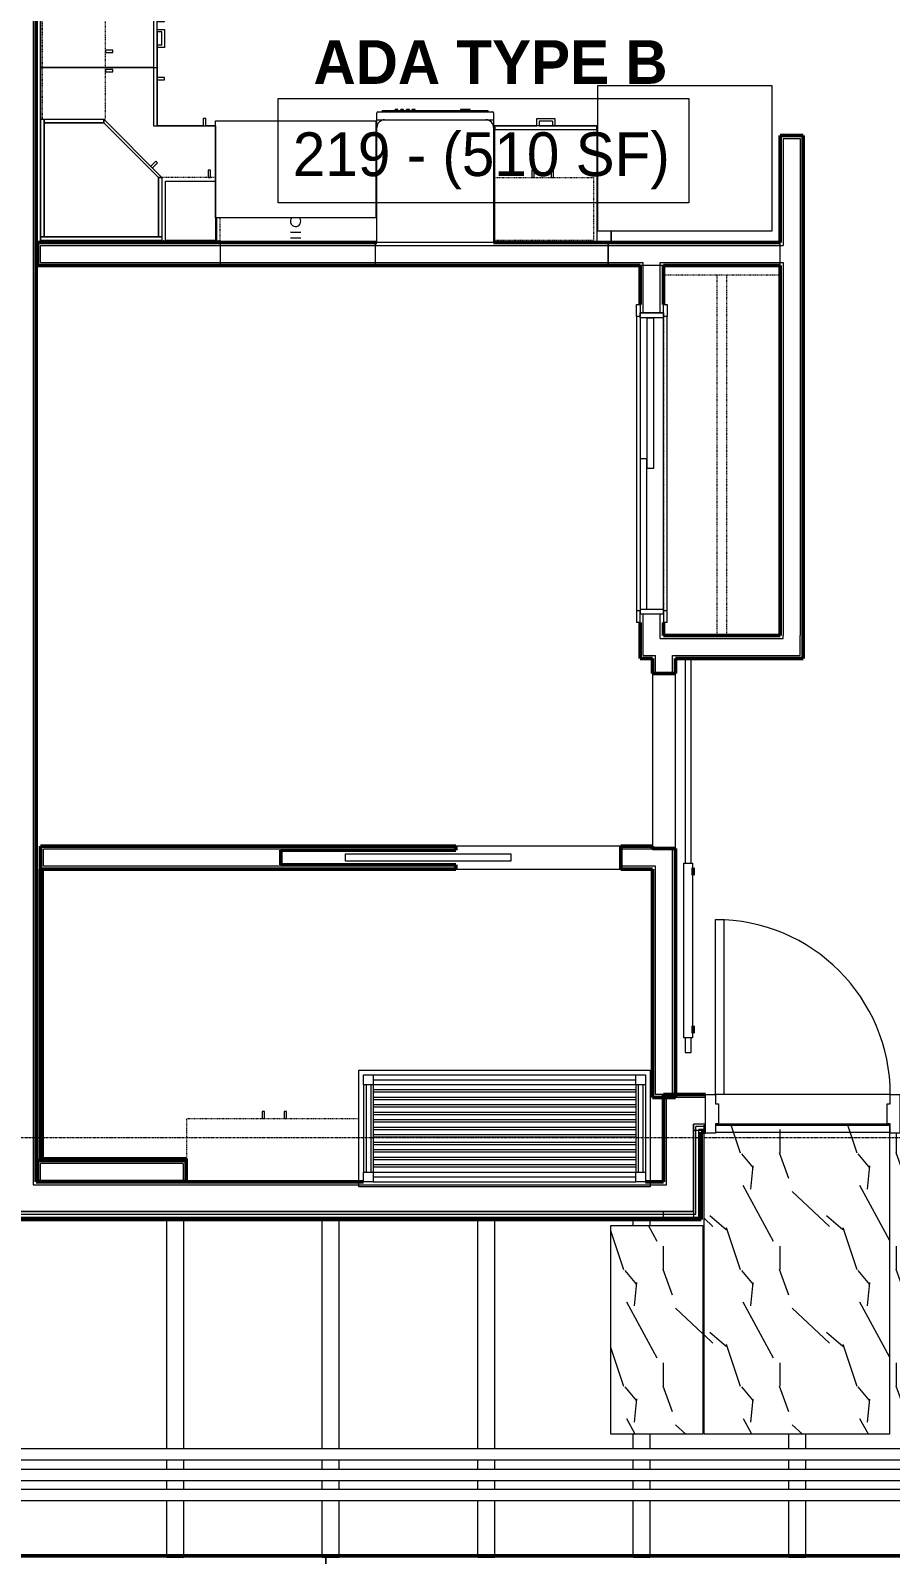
# Model space of a CAD drawing. Header units: inches. Extents: x -4235 to -464, y 9767 to 12359.
# Drawn here: x -3403.7 to -3226.7, y 10380.8 to 10695.2 of the extents above; entities that cross this region are included whole.
import ezdxf

# ---------------------------------------------------------------- set-up
doc = ezdxf.new("R2010")
doc.units = ezdxf.units.IN
doc.header["$MEASUREMENT"] = 0
doc.linetypes.add('Dash', pattern=[0.25, 0.125, -0.125])
doc.linetypes.add('Grid Line 1_2_', pattern=[0.875, 0.5, -0.125, 0.125, -0.125])
for name, color, linetype, lineweight in [('0-1', 7, 'Continuous', 5), ('0-2', 10, 'Continuous', 9), ('A-AREA-IDEN', 2, 'Continuous', 9), ('A-CLNG-1', 254, 'Continuous', 9), ('A-CLNG-2', 10, 'Continuous', 9), ('A-CLNG-PATT-1', 253, 'Continuous', 13), ('A-DOOR-1', 10, 'Continuous', 9), ('A-DOOR-2', 50, 'Continuous', 20), ('A-DOOR-4', 7, 'Continuous', 50), ('A-DOOR-FRAM-1', 10, 'Continuous', 9), ('A-DOOR-FRAM-3', 50, 'Continuous', 20), ('A-FLOR-3', 192, 'Continuous', 9), ('A-WALL-1', 7, 'Continuous', 50), ('A-WALL-2', 250, 'Continuous', 13), ('A-WALL-3', 10, 'Continuous', 9), ('A-WALL-4', 254, 'Continuous', 9), ('A-WALL-5', 113, 'Continuous', 9), ('I-WALL-1', 7, 'Continuous', 50), ('I-WALL-2', 10, 'Continuous', 9), ('I-WALL-3', 254, 'Continuous', 9), ('P-PIPE-1', 10, 'Continuous', 9), ('P-SANR-FIXT-1', 10, 'Continuous', 9), ('P-SANR-FIXT-2', 254, 'Continuous', 9), ('Q-CASE', 31, 'Continuous', 9), ('Q-CASE-1', 254, 'Continuous', 9), ('Q-CASE-2', 10, 'Continuous', 9), ('Q-CASE-3', 254, 'Dash', 9), ('Q-CASE-4', 10, 'Dash', 9), ('Q-CASE-HDLN-1', 10, 'Dash', 9), ('Q-CASE-HDLN-2', 254, 'Dash', 9), ('Q-SPCQ-1', 10, 'Continuous', 9), ('S-BEAM', 12, 'Continuous', 9), ('S-GRID-1', 1, 'Grid Line 1_2_', 9)]:
    doc.layers.add(name, color=color, linetype=linetype, lineweight=lineweight)
doc.styles.add('Century Gothic', font='ufonts.com_century-gothic.ttf', dxfattribs={"height": 9})
doc.styles.add('Century Gothic_B', font='GOTHICB.TTF', dxfattribs={"height": 9})

# ---------------------------------------------------------------- blocks, each defined once
blk = doc.blocks.new('POCKET - FLUSH - 2-10 x 6-8-2882530-BACKGROUND - RCP - 2ND FLOOR')
at = {"layer": 'A-DOOR-2'}
for p, q in [((-39.67, -0.75), (-39.67, 0.75)), ((-39.67, 0.75), (-5.67, 0.75)), ((-5.67, 0.75), (-5.67, -0.75)), ((-5.67, -0.75), (-39.67, -0.75))]:
    blk.add_line(p, q, dxfattribs=at)
blk = doc.blocks.new('SLIDING - FLUSH - 5-0 x 6-8-3203585-BACKGROUND - RCP - 2ND FLOOR')
at = {"layer": 'A-DOOR-1'}
for p, q in [((-32.75, 2.25), (-32.75, 3)), ((-30.25, 3), (-32.75, 3)), ((-32.75, 2.25), (-30.25, 2.25)), ((30.25, 3), (-30.25, 3)), ((-30.25, 3), (-30.25, 2.25)), ((1, 2.25), (-30, 2.25)), ((-30, 2.25), (-30, 0.88)), ((-30, 0.88), (1, 0.88)), ((30, 0.88), (-1, 0.88)), ((-1, 0.88), (-1, -0.5)), ((1, 2.25), (1, 0.88)), ((30, 0.88), (30, -0.5)), ((30.25, 2.25), (30.25, 3)), ((30.25, 3), (32.75, 3)), ((32.75, 2.25), (30.25, 2.25)), ((32.75, 3), (32.75, 2.25)), ((-32.75, -3.25), (-32.75, -2.5)), ((-30.25, -2.5), (-32.75, -2.5)), ((-30.25, -2.5), (-30.25, -3.25)), ((-1, -0.5), (30, -0.5)), ((30.25, -2.5), (32.75, -2.5)), ((30.25, -3.25), (30.25, -2.5)), ((32.75, -2.5), (32.75, -3.25)), ((-32.75, -3.25), (-30.25, -3.25)), ((-30.25, -3.25), (30.25, -3.25)), ((32.75, -3.25), (30.25, -3.25))]:
    blk.add_line(p, q, dxfattribs=at)
at = {"layer": 'A-DOOR-FRAM-1'}
for p, q in [((-30, 2.25), (-31, 2.25)), ((-31, -2.5), (-31, 2.25)), ((-30, 2.25), (-30, -2.5)), ((30, 2.25), (1, 2.25)), ((30, -2.5), (30, 2.25)), ((30, 2.25), (31, 2.25)), ((31, 2.25), (31, -2.5)), ((-31, -2.5), (-30, -2.5)), ((-30, -2.5), (30, -2.5)), ((31, -2.5), (30, -2.5))]:
    blk.add_line(p, q, dxfattribs=at)
blk = doc.blocks.new('Refrigerator_-_Side-by-Side_6047 - 36_ X 30_-1372843-BACKGROUND - RCP - 2ND FLOOR')
at = {"layer": 'Q-SPCQ-1'}
for p, q in [((-17.88, 15.58), (17.87, 15.58)), ((-17.88, -14.42), (-17.88, 15.58)), ((17.87, 15.58), (17.87, -14.42)), ((17.87, -14.42), (-17.88, -14.42))]:
    blk.add_line(p, q, dxfattribs=at)
blk = doc.blocks.new('Dishwasher_15404 - 34_ counter-547918-BACKGROUND - RCP - 2ND FLOOR')
at = {"layer": 'Q-SPCQ-1'}
for p, q in [((0, 24), (23.68, 24)), ((0, 0), (0, 24)), ((23.68, 24), (25.25, 24)), ((25.25, 24), (26.68, 24)), ((25.25, 24), (25.25, 22.43)), ((25.25, 22.43), (25.25, 1.57)), ((26.87, 23.8), (26.87, 0.2)), ((26.87, 22.91), (27.12, 22.91)), ((27.12, 21.39), (27.12, 22.91)), ((27.12, 20.19), (27.12, 21.39)), ((27.12, 20.28), (27.37, 20.28)), ((27.12, 3.81), (27.12, 20.19)), ((27.12, 19.69), (27.37, 19.69)), ((27.12, 19.1), (27.37, 19.1)), ((27.37, 19.69), (27.37, 20.28)), ((27.37, 18.51), (27.37, 19.1)), ((27.12, 18.51), (27.37, 18.51)), ((27.12, 17.92), (27.37, 17.92)), ((27.12, 17.33), (27.37, 17.33)), ((27.12, 16.74), (27.37, 16.74)), ((27.12, 16.15), (27.37, 16.15)), ((27.37, 17.33), (27.37, 17.92)), ((27.37, 16.15), (27.37, 16.74)), ((27.37, 6.79), (27.12, 6.79)), ((27.37, 5.81), (27.37, 6.79)), ((27.12, 4.82), (27.37, 4.82)), ((27.12, 2.61), (27.12, 3.81)), ((27.37, 4.82), (27.37, 5.81)), ((23.68, 0), (0, 0)), ((25.25, 1.57), (25.25, 0)), ((26.87, 1.09), (27.12, 1.09)), ((27.12, 1.09), (27.12, 2.61)), ((25.25, 0), (23.68, 0)), ((26.68, 0), (25.25, 0))]:
    blk.add_line(p, q, dxfattribs=at)
for centre, radius, start, end in [((23.68, 22.43), 1.57, 360, 90), ((23.68, 22.43), 1.57, 32.077, 42.3359), ((23.68, 22.43), 1.57, 17.8182, 27.5266), ((23.68, 22.43), 1.57, 360, 13.6425), ((26.68, 23.8), 0.197, 360, 90), ((23.68, 1.57), 1.57, 270, 360), ((23.68, 1.57), 1.57, 317.6641, 327.923), ((23.68, 1.57), 1.57, 332.4734, 342.1818), ((23.68, 1.57), 1.57, 346.3575, 360), ((26.68, 0.2), 0.197, 270, 360), ((26.68, 0.2), 0.197, 270, 345)]:
    blk.add_arc(centre, radius, start, end, dxfattribs=at)
blk = doc.blocks.new('BARN - FLUSH - 3-0 x 7-0 BARN DOOR-2961666-BACKGROUND - RCP - 2ND FLOOR')
at = {"layer": 'A-DOOR-1'}
for p, q in [((-57, -4.32), (-60, -4.32)), ((-60, -4.32), (-60, -4.95)), ((-60, -4.95), (-60, -5.57)), ((-60, -5.57), (-57, -5.57)), ((-57, -5.82), (-57, -4.07)), ((-57, -4.07), (-21, -4.07)), ((-21, -5.82), (-57, -5.82)), ((-21, -4.07), (-21, -5.82)), ((21, -4.32), (-21, -4.32)), ((-21, -5.57), (21, -5.57)), ((21, -4.95), (21, -4.32)), ((21, -5.57), (21, -4.95))]:
    blk.add_line(p, q, dxfattribs=at)
at = {"layer": 'A-DOOR-4'}
for p, q in [((-56, -6), (-56, -5.82)), ((-54.5, -6), (-56, -6)), ((-54.5, -5.82), (-54.5, -6)), ((-23.5, -6), (-23.5, -5.82)), ((-22, -6), (-23.5, -6)), ((-22, -5.82), (-22, -6))]:
    blk.add_line(p, q, dxfattribs=at)
blk = doc.blocks.new('OD_CW_Closet - OD_CW_Closet-2508933-BACKGROUND - RCP - 2ND FLOOR')
at = {"layer": 'Q-CASE-HDLN-1'}
for p, q in [((0.74, 24), (0.74, 0)), ((0.74, 13), (74.9, 13)), ((0.74, 11), (74.9, 11)), ((0.74, 0), (6.74, 0)), ((9.24, 0), (69.74, 0)), ((72.24, 0), (74.9, 0))]:
    blk.add_line(p, q, dxfattribs=at)
at = {"layer": 'Q-CASE-HDLN-2'}
for p, q in [((74.9, 24), (0.74, 24)), ((74.9, 0), (74.9, 24))]:
    blk.add_line(p, q, dxfattribs=at)
blk = doc.blocks.new('Single Door 1 Drawer 211 - 211 Base Cabinet Single Door1 Drawer 12_-2706434-BACKGROUND - RCP - 2ND FLOOR')
at = {"layer": 'Q-CASE-2'}
for p, q in [((-11.26, -23.25), (-11.26, 0)), ((-11.26, 0), (0.74, 0)), ((0.74, 0), (0.74, -23.25)), ((-11.26, -23.25), (-11.26, -24)), ((0.74, -23.25), (-11.26, -23.25)), ((-11.26, -24), (0.74, -24)), ((-6.64, -24), (-7.14, -24)), ((-7.14, -25.5), (-7.14, -24)), ((-6.64, -25), (-6.64, -24)), ((-6.64, -25), (-3.89, -25)), ((-3.89, -25), (-3.89, -24)), ((-3.89, -24), (-3.39, -24)), ((-3.39, -24), (-3.39, -25.5)), ((-1.27, -24), (-1.76, -24)), ((-1.76, -24), (-1.76, -25.5)), ((-1.27, -25.5), (-1.27, -24)), ((0.74, -24), (0.74, -23.25)), ((-3.39, -25.5), (-7.14, -25.5)), ((-1.76, -25.5), (-1.27, -25.5))]:
    blk.add_line(p, q, dxfattribs=at)
blk = doc.blocks.new('Base Cabinet Corner 197 - Base Cabinet Corner 197-2565125-BACKGROUND - RCP - 2ND FLOOR')
at = {"layer": 'Q-CASE-2'}
for p, q in [((-23.26, 0), (12.74, 0)), ((-23.26, -36), (-23.26, 0)), ((12.74, 0), (12.74, -24)), ((0.74, -23.25), (0.74, -36)), ((12.74, -23.25), (0.74, -23.25)), ((0.74, -23.25), (0.74, -24)), ((0.74, -24), (0.74, -36)), ((12.74, -24), (0.74, -24)), ((10.73, -24), (10.24, -24)), ((10.24, -24), (10.24, -25.5)), ((10.73, -25.5), (10.73, -24)), ((10.24, -25.5), (10.73, -25.5)), ((2.23, -33.51), (0.73, -33.51)), ((0.73, -33.51), (0.73, -34)), ((0.73, -34), (2.23, -34)), ((2.23, -34), (2.23, -33.51)), ((0.74, -36), (-23.26, -36))]:
    blk.add_line(p, q, dxfattribs=at)
blk = doc.blocks.new('Base Cabinet 3 Drawer 230 - Base Cabinet 3 Drawer 230 21_-2554957-BACKGROUND - RCP - 2ND FLOOR')
at = {"layer": 'Q-CASE-2'}
for p, q in [((-9.76, -23.25), (-9.76, 0)), ((-9.76, 0), (11.24, 0)), ((11.24, 0), (11.24, -23.25)), ((-9.76, -23.25), (-9.76, -24)), ((11.24, -23.25), (-9.76, -23.25)), ((-9.76, -24), (11.24, -24)), ((-0.64, -24), (-1.14, -24)), ((-1.14, -25.5), (-1.14, -24)), ((-0.64, -25), (-0.64, -24)), ((-0.64, -25), (2.11, -25)), ((2.11, -25), (2.11, -24)), ((2.11, -24), (2.61, -24)), ((2.61, -24), (2.61, -25.5)), ((11.24, -24), (11.24, -23.25)), ((2.61, -25.5), (-1.14, -25.5))]:
    blk.add_line(p, q, dxfattribs=at)
blk = doc.blocks.new('308 - 308 x 24_-V99-BACKGROUND - RCP - 2ND FLOOR')
at = {"layer": 'Q-CASE'}
for p, q in [((0, -25.19), (-12, -13.19)), ((-12, -13.19), (-11.25, -13.19)), ((-11.25, -13.19), (0, -24.44)), ((0, -24.44), (0, -25.19))]:
    blk.add_line(p, q, dxfattribs=at)
at = {"layer": 'Q-CASE-1'}
for p, q in [((-12, -0.94), (-12, -0.19)), ((-12, -3.31), (-12, -0.94)), ((-12, -0.94), (-11.25, -0.94)), ((12.62, -0.94), (-12, -0.94)), ((-11.25, -3.2), (-11.25, -0.94)), ((-11.25, -0.94), (12.25, -0.94)), ((-11.25, -0.94), (-11.25, -3.2)), ((12.25, -0.94), (12.25, -24.44)), ((12.25, -25.19), (12.25, -0.94)), ((12.25, -0.94), (12.62, -0.94)), ((-12, -13.19), (-12, -3.33)), ((-11.25, -13.19), (-11.25, -3.27)), ((-11.25, -3.27), (-11.25, -13.19)), ((-11.25, -13.19), (-12, -13.19)), ((0, -24.44), (-11.25, -13.19)), ((-10.05, -15.14), (-11.11, -16.2)), ((-10.76, -16.55), (-9.7, -15.49)), ((-11.11, -16.2), (-10.76, -16.55)), ((12.25, -24.44), (0, -24.44)), ((0, -25.19), (0, -24.44)), ((0, -24.44), (12.25, -24.44)), ((12.25, -24.44), (12.25, -25.19)), ((12.25, -25.19), (0, -25.19)), ((12.62, -25.19), (12.25, -25.19))]:
    blk.add_line(p, q, dxfattribs=at)
at = {"layer": 'Q-CASE-2'}
for p, q in [((-12, -0.19), (10.32, -0.19)), ((10.37, -0.19), (12.62, -0.19)), ((12.62, -0.94), (13, -0.94)), ((13, -0.94), (12.62, -0.94)), ((12.62, -0.19), (13, -0.19)), ((13, -0.19), (13, -0.94)), ((13, -0.94), (13, -25.19)), ((13, -25.19), (12.62, -25.19))]:
    blk.add_line(p, q, dxfattribs=at)
blk = doc.blocks.new('300 Series Wall Hung Cabinet_301 - 12_ x 24_-2732593-BACKGROUND - RCP - 2ND FLOOR')
at = {"layer": 'Q-CASE-1'}
for p, q in [((-5.25, -4.87), (-5.25, -0.19)), ((5.25, -0.19), (5.25, -3.41)), ((5.25, -3.44), (5.25, -12.44)), ((5.25, -12.44), (-5, -12.44)), ((-3.51, -13.19), (-4, -13.19)), ((-4, -13.19), (-4, -14.69)), ((-4, -14.69), (-3.51, -14.69)), ((-3.51, -14.69), (-3.51, -13.19))]:
    blk.add_line(p, q, dxfattribs=at)
at = {"layer": 'Q-CASE-2'}
blk.add_line((-5.25, -0.19), (5.25, -0.19), dxfattribs=at)
at = {"layer": 'Q-CASE-3'}
for p, q in [((-6, -0.19), (-6, -4.87)), ((6, -3.31), (6, -0.19)), ((6, -13.19), (6, -3.33)), ((-5, -13.19), (6, -13.19))]:
    blk.add_line(p, q, dxfattribs=at)
at = {"layer": 'Q-CASE-4'}
blk.add_line((6, -0.19), (-6, -0.19), dxfattribs=at)
blk = doc.blocks.new('kitchen_faucet_14143 - kitchen_faucet_14143-V100-BACKGROUND - RCP - 2ND FLOOR')
at = {"layer": 'P-SANR-FIXT-2'}
for p, q in [((2.26, -1.08), (2.26, 1.08)), ((2.34, 1.08), (2.34, -0.94)), ((3.44, 0.28), (3.44, 1.08)), ((3.44, -1.08), (3.44, 0.28)), ((2.34, -0.94), (2.34, -1.08))]:
    blk.add_line(p, q, dxfattribs=at)
for start, end in [(120, 130.3805), (0, 120), (285.1305, 360), (229.6195, 285)]:
    blk.add_arc((0, 0), 1.08, start, end, dxfattribs=at)
blk = doc.blocks.new('Stainless Steel Farmhous Kitchen Sink - Stainless Steel Farmhous Kitchen Sink-2443921-BACKGROUND - RCP - 2ND FLOOR')
at = {"layer": 'P-SANR-FIXT-1'}
for p, q in [((-33, -22.2), (-33, -2.25)), ((-33, -2.25), (0, -2.25)), ((0, -2.25), (0, -22.2)), ((0, -22.2), (-33, -22.2))]:
    blk.add_line(p, q, dxfattribs=at)
blk = doc.blocks.new('300 Series Wall Hung Cabinet_302 - 24_ X 24_-V57-BACKGROUND - RCP - 2ND FLOOR')
at = {"layer": 'Q-CASE-1'}
for p, q in [((-1.76, -13.19), (-2.25, -13.19)), ((-2.25, -13.19), (-2.25, -14.69)), ((-2.25, -14.69), (-1.76, -14.69)), ((-1.76, -14.69), (-1.76, -13.19)), ((2.24, -13.19), (1.75, -13.19)), ((1.75, -13.19), (1.75, -14.69)), ((1.75, -14.69), (2.24, -14.69)), ((2.24, -14.69), (2.24, -13.19))]:
    blk.add_line(p, q, dxfattribs=at)
at = {"layer": 'Q-CASE-3'}
for p, q in [((-12, -0.19), (-12, -13.19)), ((12, -13.19), (12, -0.19)), ((-12, -13.19), (12, -13.19))]:
    blk.add_line(p, q, dxfattribs=at)
at = {"layer": 'Q-CASE-4'}
blk.add_line((12, -0.19), (-12, -0.19), dxfattribs=at)
blk = doc.blocks.new('300 Series Wall Hung Cabinet_302 - 21_ X 24_-2838688-BACKGROUND - RCP - 2ND FLOOR')
at = {"layer": 'Q-CASE-1'}
for p, q in [((-1.76, 14.69), (-2.25, 14.69)), ((-2.25, 14.69), (-2.25, 13.19)), ((-2.25, 13.19), (-1.76, 13.19)), ((-1.76, 13.19), (-1.76, 14.69)), ((2.24, 14.69), (1.75, 14.69)), ((1.75, 14.69), (1.75, 13.19)), ((1.75, 13.19), (2.24, 13.19)), ((2.24, 13.19), (2.24, 14.69))]:
    blk.add_line(p, q, dxfattribs=at)
at = {"layer": 'Q-CASE-3'}
for p, q in [((-10.1, 13.19), (10.5, 13.19)), ((10.5, 13.19), (10.5, 0.23))]:
    blk.add_line(p, q, dxfattribs=at)
at = {"layer": 'Q-CASE-4'}
blk.add_line((10.5, 0.19), (-10.1, 0.19), dxfattribs=at)
blk = doc.blocks.new('Bath Vanity - Bath Vanity 60_-V78-BACKGROUND - RCP - 2ND FLOOR')
at = {"layer": 'Q-CASE-1'}
for p, q in [((-29.26, 0), (-29.26, 1)), ((30.74, 1), (30.74, 0)), ((30.74, 0), (-29.26, 0))]:
    blk.add_line(p, q, dxfattribs=at)
at = {"layer": 'Q-CASE-2'}
for p, q in [((-29.26, 1), (-29.26, 24)), ((-29.26, 24), (30.74, 24)), ((-28.26, 21), (-28.26, 23)), ((-28.26, 23), (-26.26, 23)), ((-26.26, 23), (27.74, 23)), ((-26.26, 23), (-26.26, 21)), ((27.74, 21), (27.74, 23)), ((27.74, 23), (29.74, 23)), ((29.74, 23), (29.74, 21)), ((30.74, 24), (30.74, 1)), ((-28.26, 21), (-28.26, 3)), ((-26.26, 21), (-28.26, 21)), ((-27.76, 21), (-27.76, 3)), ((-26.76, 21), (-26.76, 3)), ((-26.26, 22), (27.74, 22)), ((27.74, 21), (-26.26, 21)), ((-26.26, 21), (-26.26, 3)), ((-26.26, 20), (27.74, 20)), ((27.74, 19.45), (-26.26, 19.45)), ((27.74, 21), (27.74, 3)), ((29.74, 21), (27.74, 21)), ((28.24, 21), (28.24, 3)), ((29.24, 21), (29.24, 3)), ((29.74, 21), (29.74, 3)), ((-26.26, 18.45), (27.74, 18.45)), ((27.74, 17.91), (-26.26, 17.91)), ((-26.26, 16.91), (27.74, 16.91)), ((27.74, 16.36), (-26.26, 16.36)), ((-26.26, 15.36), (27.74, 15.36)), ((27.74, 14.82), (-26.26, 14.82)), ((-26.26, 13.82), (27.74, 13.82)), ((27.74, 13.27), (-26.26, 13.27)), ((-26.26, 12.27), (27.74, 12.27)), ((27.74, 11.73), (-26.26, 11.73)), ((-26.26, 10.73), (27.74, 10.73)), ((27.74, 10.18), (-26.26, 10.18)), ((-26.26, 9.18), (27.74, 9.18)), ((27.74, 8.64), (-26.26, 8.64)), ((-26.26, 7.64), (27.74, 7.64)), ((27.74, 7.09), (-26.26, 7.09)), ((-26.26, 6.09), (27.74, 6.09)), ((27.74, 5.55), (-26.26, 5.55)), ((-26.26, 4.55), (27.74, 4.55)), ((27.74, 4), (-26.26, 4)), ((-28.26, 1), (-28.26, 3)), ((-28.26, 3), (-26.26, 3)), ((-26.26, 1), (-28.26, 1)), ((-26.26, 3), (27.74, 3)), ((-26.26, 3), (-26.26, 1)), ((-26.26, 2), (27.74, 2)), ((-26.26, 1), (27.74, 1)), ((27.74, 1), (27.74, 3)), ((27.74, 3), (29.74, 3)), ((29.74, 1), (27.74, 1)), ((29.74, 3), (29.74, 1))]:
    blk.add_line(p, q, dxfattribs=at)
blk = doc.blocks.new('300 Series Wall Hung Cabinet_326 - 36_-V88-BACKGROUND - RCP - 2ND FLOOR')
at = {"layer": 'Q-CASE-2'}
for p, q in [((-2.01, 14.69), (-2.5, 14.69)), ((-2.5, 14.69), (-2.5, 13.19)), ((-2.5, 13.19), (-2.01, 13.19)), ((-2.01, 13.19), (-2.01, 14.69)), ((2.49, 14.69), (2, 14.69)), ((2, 14.69), (2, 13.19)), ((2, 13.19), (2.49, 13.19)), ((2.49, 13.19), (2.49, 14.69))]:
    blk.add_line(p, q, dxfattribs=at)
at = {"layer": 'Q-CASE-3'}
blk.add_line((17.37, 0.19), (-18, 0.19), dxfattribs=at)
at = {"layer": 'Q-CASE-4'}
for p, q in [((-18, 0.19), (-18, 13.19)), ((-18, 13.19), (17.37, 13.19))]:
    blk.add_line(p, q, dxfattribs=at)
blk = doc.blocks.new('CTR - 1st Phase - Unit Layouts_rvt-1-BACKGROUND - RCP - 2ND FLOOR')
at = {"layer": 'A-WALL-1'}
for p, q in [((-3249.45, 10651.54), (-3249.45, 10673.55)), ((-3249.45, 10673.55), (-3248.82, 10673.55)), ((-3248.82, 10673.55), (-3245.32, 10673.55)), ((-3245.32, 10673.55), (-3244.7, 10673.55)), ((-3244.7, 10673.55), (-3244.7, 10570.64)), ((-3402.3, 10650.92), (-3402.3, 10651.54)), ((-3402.3, 10651.54), (-3332.42, 10651.54)), ((-3402.3, 10647.42), (-3402.3, 10650.92)), ((-3308.42, 10651.54), (-3249.45, 10651.54)), ((-3402.3, 10646.79), (-3402.3, 10647.42)), ((-3278.22, 10646.79), (-3402.3, 10646.79)), ((-3278.22, 10638.8), (-3278.22, 10646.79)), ((-3273.47, 10646.79), (-3273.47, 10638.8)), ((-3249.45, 10646.79), (-3273.47, 10646.79)), ((-3249.45, 10570.64), (-3249.45, 10646.79)), ((-3278.22, 10565.89), (-3278.22, 10573.3)), ((-3273.47, 10573.3), (-3273.47, 10570.64)), ((-3273.47, 10570.64), (-3249.45, 10570.64)), ((-3244.7, 10570.64), (-3244.7, 10566.52)), ((-3277.6, 10565.89), (-3278.22, 10565.89)), ((-3275.7, 10565.89), (-3277.6, 10565.89)), ((-3275.7, 10562.79), (-3275.7, 10565.89)), ((-3270.95, 10565.89), (-3270.95, 10562.79)), ((-3244.7, 10565.89), (-3270.95, 10565.89)), ((-3244.7, 10566.52), (-3244.7, 10565.89)), ((-3270.95, 10562.79), (-3275.7, 10562.79)), ((-3401.67, 10527.29), (-3316.22, 10527.29)), ((-3401.67, 10526.66), (-3401.67, 10527.29)), ((-3316.22, 10527.29), (-3316.22, 10526.41)), ((-3282.22, 10527.29), (-3275.7, 10527.29)), ((-3282.22, 10522.54), (-3282.22, 10527.29)), ((-3275.7, 10527.29), (-3275.7, 10526.79)), ((-3401.67, 10523.16), (-3401.67, 10526.66)), ((-3316.22, 10526.41), (-3352.22, 10526.41)), ((-3352.22, 10526.41), (-3352.22, 10523.41)), ((-3275.7, 10526.79), (-3270.95, 10526.79)), ((-3270.95, 10526.79), (-3270.95, 10475.52)), ((-3401.71, 10462.54), (-3401.71, 10522.54)), ((-3401.71, 10522.54), (-3401.33, 10522.54)), ((-3401.67, 10522.54), (-3401.67, 10523.16)), ((-3316.22, 10522.54), (-3401.67, 10522.54)), ((-3401.33, 10522.16), (-3401.33, 10462.91)), ((-3352.22, 10523.41), (-3316.22, 10523.41)), ((-3316.22, 10523.41), (-3316.22, 10522.54)), ((-3275.7, 10522.54), (-3282.22, 10522.54)), ((-3275.7, 10475.52), (-3275.7, 10522.54)), ((-3275.07, 10475.52), (-3275.7, 10475.52)), ((-3271.57, 10475.52), (-3275.07, 10475.52)), ((-3270.95, 10475.52), (-3271.57, 10475.52)), ((-3402.3, 10462.54), (-3371.67, 10462.54)), ((-3402.3, 10461.91), (-3402.3, 10462.54)), ((-3402.3, 10458.41), (-3402.3, 10461.91)), ((-3401.33, 10462.54), (-3401.71, 10462.54)), ((-3401.33, 10462.91), (-3371.71, 10462.91)), ((-3371.71, 10462.54), (-3401.33, 10462.54)), ((-3371.71, 10462.91), (-3371.71, 10462.54)), ((-3371.67, 10462.54), (-3371.67, 10461.91)), ((-3371.67, 10461.91), (-3371.67, 10458.41)), ((-3402.3, 10458.16), (-3402.3, 10458.41)), ((-3371.67, 10458.16), (-3402.3, 10458.16)), ((-3371.67, 10458.41), (-3371.67, 10458.16))]:
    blk.add_line(p, q, dxfattribs=at)
at = {"layer": 'A-WALL-2'}
for p, q in [((-3248.82, 10672.93), (-3245.32, 10672.93)), ((-3248.82, 10672.93), (-3248.82, 10650.92)), ((-3245.32, 10672.93), (-3245.32, 10570.64)), ((-3401.67, 10647.42), (-3401.67, 10650.92)), ((-3401.67, 10650.92), (-3249.45, 10650.92)), ((-3249.45, 10650.92), (-3248.82, 10650.92)), ((-3401.67, 10647.42), (-3277.6, 10647.42)), ((-3277.6, 10646.79), (-3277.6, 10647.42)), ((-3277.6, 10637.05), (-3277.6, 10646.79)), ((-3274.1, 10646.79), (-3274.1, 10647.42)), ((-3274.1, 10647.42), (-3249.45, 10647.42)), ((-3274.1, 10637.05), (-3274.1, 10646.79)), ((-3249.45, 10647.42), (-3248.82, 10647.42)), ((-3248.82, 10647.42), (-3248.82, 10570.64)), ((-3277.6, 10566.52), (-3277.6, 10575.05)), ((-3274.1, 10570.02), (-3274.1, 10575.05)), ((-3274.1, 10570.02), (-3273.47, 10570.02)), ((-3273.47, 10570.02), (-3248.82, 10570.02)), ((-3248.82, 10570.02), (-3248.82, 10570.64)), ((-3245.32, 10570.02), (-3245.32, 10570.64)), ((-3245.32, 10566.52), (-3245.32, 10570.02)), ((-3277.6, 10566.52), (-3275.07, 10566.52)), ((-3275.07, 10565.89), (-3275.07, 10566.52)), ((-3275.07, 10562.79), (-3275.07, 10565.89)), ((-3271.57, 10565.89), (-3271.57, 10566.52)), ((-3271.57, 10566.52), (-3245.32, 10566.52)), ((-3271.57, 10562.79), (-3271.57, 10565.89)), ((-3316.22, 10526.66), (-3401.05, 10526.66)), ((-3401.05, 10523.16), (-3401.05, 10526.66)), ((-3275.7, 10526.66), (-3282.22, 10526.66)), ((-3275.07, 10526.66), (-3275.7, 10526.66)), ((-3275.07, 10526.66), (-3275.07, 10526.79)), ((-3271.57, 10476.14), (-3271.57, 10526.79)), ((-3316.22, 10523.16), (-3401.05, 10523.16)), ((-3275.7, 10523.16), (-3282.22, 10523.16)), ((-3275.07, 10523.16), (-3275.7, 10523.16)), ((-3275.07, 10476.14), (-3275.07, 10523.16)), ((-3271.57, 10476.14), (-3275.07, 10476.14)), ((-3372.3, 10461.91), (-3401.67, 10461.91)), ((-3401.67, 10458.41), (-3401.67, 10461.91)), ((-3372.3, 10461.91), (-3372.3, 10458.41)), ((-3402.3, 10458.41), (-3401.67, 10458.41)), ((-3401.67, 10458.41), (-3402.3, 10458.41)), ((-3372.3, 10458.41), (-3401.67, 10458.41)), ((-3372.3, 10458.41), (-3371.67, 10458.41)), ((-3371.67, 10458.41), (-3372.3, 10458.41))]:
    blk.add_line(p, q, dxfattribs=at)
at = {"layer": 'A-WALL-3'}
for p, q in [((-3401.67, 10651.54), (-3364.67, 10651.54)), ((-3364.67, 10651.54), (-3332.82, 10651.54)), ((-3332.82, 10651.54), (-3332.42, 10651.54)), ((-3308.42, 10651.54), (-3284.82, 10651.54)), ((-3284.82, 10651.54), (-3284.2, 10651.54)), ((-3249.45, 10646.79), (-3249.45, 10651.54)), ((-3273.47, 10646.79), (-3278.22, 10646.79)), ((-3273.47, 10637.05), (-3278.22, 10637.05)), ((-3273.47, 10575.05), (-3278.22, 10575.05)), ((-3275.7, 10562.79), (-3275.7, 10527.29)), ((-3270.95, 10526.79), (-3270.95, 10562.79)), ((-3282.22, 10527.29), (-3316.22, 10527.29)), ((-3316.22, 10522.54), (-3282.22, 10522.54))]:
    blk.add_line(p, q, dxfattribs=at)
at = {"layer": 'A-WALL-4'}
for p, q in [((-3402.3, 10646.79), (-3402.3, 10651.54)), ((-3402.3, 10651.54), (-3401.67, 10651.54)), ((-3364.67, 10651.54), (-3364.67, 10646.79)), ((-3364.67, 10651.54), (-3364.67, 10646.79)), ((-3332.82, 10651.54), (-3332.82, 10646.79)), ((-3332.82, 10651.54), (-3332.82, 10646.79)), ((-3284.82, 10651.54), (-3284.82, 10646.82)), ((-3284.82, 10646.82), (-3284.82, 10651.54)), ((-3284.2, 10651.54), (-3249.45, 10651.54)), ((-3364.67, 10646.79), (-3402.3, 10646.79)), ((-3332.82, 10646.79), (-3364.67, 10646.79)), ((-3284.82, 10646.79), (-3332.82, 10646.79)), ((-3278.22, 10646.79), (-3284.82, 10646.79)), ((-3249.45, 10646.79), (-3273.47, 10646.79)), ((-3270.95, 10562.79), (-3275.7, 10562.79)), ((-3316.22, 10526.41), (-3316.22, 10527.29)), ((-3282.22, 10527.29), (-3282.22, 10522.54)), ((-3275.7, 10527.29), (-3275.7, 10526.79)), ((-3352.22, 10523.41), (-3352.22, 10526.41)), ((-3352.22, 10526.41), (-3316.22, 10526.41)), ((-3270.95, 10526.79), (-3275.7, 10526.79)), ((-3316.22, 10523.41), (-3352.22, 10523.41)), ((-3316.22, 10522.54), (-3316.22, 10523.41))]:
    blk.add_line(p, q, dxfattribs=at)
at = {"layer": 'A-WALL-5'}
for p, q in [((-3401.67, 10805.8), (-3401.67, 10651.54)), ((-3401.67, 10651.54), (-3401.67, 10805.8)), ((-3377.67, 10694.92), (-3377.67, 10695.42)), ((-3377.67, 10692.17), (-3377.67, 10694.92)), ((-3377.67, 10694.92), (-3377.67, 10692.17)), ((-3377.67, 10691.67), (-3377.67, 10692.17)), ((-3377.67, 10685.53), (-3377.67, 10691.67)), ((-3377.67, 10691.67), (-3377.67, 10685.53)), ((-3377.67, 10685.04), (-3377.67, 10685.53)), ((-3377.67, 10675.54), (-3377.67, 10685.04)), ((-3377.67, 10685.04), (-3377.67, 10675.54)), ((-3368.16, 10675.54), (-3377.67, 10675.54)), ((-3377.67, 10675.54), (-3368.16, 10675.54)), ((-3365.67, 10675.54), (-3367.67, 10675.54)), ((-3367.67, 10675.54), (-3365.67, 10675.54)), ((-3332.42, 10675.54), (-3332.67, 10675.54)), ((-3332.67, 10675.54), (-3332.42, 10675.54)), ((-3299.55, 10675.54), (-3308.42, 10675.54)), ((-3308.42, 10675.54), (-3299.55, 10675.54)), ((-3299.05, 10675.54), (-3299.55, 10675.54)), ((-3296.3, 10675.54), (-3299.05, 10675.54)), ((-3299.05, 10675.54), (-3296.3, 10675.54)), ((-3295.8, 10675.54), (-3296.3, 10675.54)), ((-3286.92, 10675.54), (-3295.8, 10675.54)), ((-3295.8, 10675.54), (-3286.92, 10675.54)), ((-3284.2, 10651.54), (-3284.2, 10653.85)), ((-3284.2, 10653.85), (-3284.2, 10651.54)), ((-3401.67, 10651.54), (-3332.42, 10651.54)), ((-3332.42, 10651.54), (-3401.67, 10651.54)), ((-3308.42, 10651.54), (-3284.2, 10651.54)), ((-3284.2, 10651.54), (-3308.42, 10651.54))]:
    blk.add_line(p, q, dxfattribs=at)
at = {"layer": '0-2'}
for name, p, rotation in [('300 Series Wall Hung Cabinet_302 - 24_ X 24_-V57-BACKGROUND - RCP - 2ND FLOOR', (-3401.49, 10688.92), 89.99999999996126), ('Single Door 1 Drawer 211 - 211 Base Cabinet Single Door1 Drawer 12_-2706434-BACKGROUND - RCP - 2ND FLOOR', (-3401.67, 10698.8), 89.99999999991587), ('Base Cabinet Corner 197 - Base Cabinet Corner 197-2565125-BACKGROUND - RCP - 2ND FLOOR', (-3401.67, 10674.8), 89.99999999991523), ('Dishwasher_15404 - 34_ counter-547918-BACKGROUND - RCP - 2ND FLOOR', (-3308.42, 10651.54), 90.00000000003523), ('308 - 308 x 24_-V99-BACKGROUND - RCP - 2ND FLOOR', (-3388.67, 10651.73), 180), ('Stainless Steel Farmhous Kitchen Sink - Stainless Steel Farmhous Kitchen Sink-2443921-BACKGROUND - RCP - 2ND FLOOR', (-3365.67, 10654.35), 180), ('Base Cabinet 3 Drawer 230 - Base Cabinet 3 Drawer 230 21_-2554957-BACKGROUND - RCP - 2ND FLOOR', (-3296.94, 10651.54), 180), ('300 Series Wall Hung Cabinet_301 - 12_ x 24_-2732593-BACKGROUND - RCP - 2ND FLOOR', (-3370.67, 10651.73), 180), ('kitchen_faucet_14143 - kitchen_faucet_14143-V100-BACKGROUND - RCP - 2ND FLOOR', (-3349.17, 10655.9), 269.9999999999512), ('OD_CW_Closet - OD_CW_Closet-2508933-BACKGROUND - RCP - 2ND FLOOR', (-3273.45, 10645.54), 269.9999999999512), ('SLIDING - FLUSH - 5-0 x 6-8-3203585-BACKGROUND - RCP - 2ND FLOOR', (-3275.97, 10606.05), 89.99999999999191), ('BARN - FLUSH - 3-0 x 7-0 BARN DOOR-2961666-BACKGROUND - RCP - 2ND FLOOR', (-3273.32, 10544.79), 89.99999999996912)]:
    blk.add_blockref(name, p, dxfattribs=dict(at, rotation=rotation))
for name, p in [('Refrigerator_-_Side-by-Side_6047 - 36_ X 30_-1372843-BACKGROUND - RCP - 2ND FLOOR', (-3269.05, 10668.28)), ('300 Series Wall Hung Cabinet_302 - 21_ X 24_-2838688-BACKGROUND - RCP - 2ND FLOOR', (-3298.32, 10651.73)), ('POCKET - FLUSH - 2-10 x 6-8-2882530-BACKGROUND - RCP - 2ND FLOOR', (-3299.22, 10524.91)), ('Bath Vanity - Bath Vanity 60_-V78-BACKGROUND - RCP - 2ND FLOOR', (-3306.91, 10457.16)), ('300 Series Wall Hung Cabinet_326 - 36_-V88-BACKGROUND - RCP - 2ND FLOOR', (-3353.55, 10457.98))]:
    blk.add_blockref(name, p, dxfattribs=at)
blk = doc.blocks.new('HOLLOW METAL - UNIT DOOR-2191980-BACKGROUND - RCP - 2ND FLOOR')
at = {"layer": 'A-DOOR-1'}
blk.add_arc((18, -4.125), 36, 180, 270, dxfattribs=at)
at = {"layer": 'A-DOOR-2'}
for p, q in [((16.25, -4.125), (18, -4.125)), ((16.25, -40.125), (16.25, -4.125)), ((18, -4.125), (18, -40.125)), ((18, -40.125), (16.25, -40.125))]:
    blk.add_line(p, q, dxfattribs=at)
at = {"layer": 'A-DOOR-FRAM-3'}
for p, q in [((-20, 3.875), (-18, 3.875)), ((-20, -4.125), (-20, 3.875)), ((-18, 3.875), (-18, 1.9375)), ((18, 3.875), (20, 3.875)), ((18, 1.9375), (18, 3.875)), ((20, 3.875), (20, -4.125)), ((-18, 1.9375), (-17.375, 1.9375)), ((-17.375, 1.9375), (-17.375, -2.1875)), ((17.375, 1.9375), (18, 1.9375)), ((17.375, -2.1875), (17.375, 1.9375)), ((-18, -2.1875), (-18, -4.125)), ((-17.375, -2.1875), (-18, -2.1875)), ((18, -2.1875), (17.375, -2.1875)), ((18, -4.125), (18, -2.1875)), ((-18, -4.125), (-20, -4.125)), ((20, -4.125), (18, -4.125))]:
    blk.add_line(p, q, dxfattribs=at)
blk = doc.blocks.new('CTR - 1st Phase - Common Walls_rvt-1-BACKGROUND - RCP - 2ND FLOOR')
at = {"layer": 'A-CLNG-PATT-1'}
h = blk.add_hatch(dxfattribs=at)
h.set_pattern_fill('FP_3', color=256, style=0, pattern_type=2)
h.set_pattern_definition([(108.435, (6.24, 0), (-23.9995167, 47.999875), [9.107, -66.787]), (139.399, (3.36, 8.64), (-144.0005735, 119.9994401), [4.425, -216.844]), (136.848, (24, 11.52), (-360.00235884, 335.99803914), [10.527, -515.834]), (109.983, (16.32, 18.72), (-71.99926767, 192.0004429), [5.618, -275.295]), (90, (14.4, 0), (-24, 24), [4.8, -19.2]), (118.443, (14.4, 4.8), (168.00080613, -311.999948405), [13.101, -641.971]), (84.289, (8.16, 16.32), (-24.00143285, -215.9997167), [4.824, -236.373]), (129.806, (8.64, 21.12), (96.0006462, -119.9991583), [3.749, -183.697])])
h.paths.add_polyline_path([(-3284.29, 10406.19), (-3265.34, 10406.19), (-3265.34, 10449.16), (-3284.29, 10449.16), (-3284.29, 10412.4)], flags=0)
h.paths.add_polyline_path([(-3207.74, 10406.19), (-3207.74, 10469.8), (-3224.77, 10469.8), (-3224.77, 10468.16), (-3226.69, 10468.16), (-3226.69, 10406.19), (-3220.01, 10406.19)], flags=0)
h.paths.add_polyline_path([(-3226.94, 10406.19), (-3226.94, 10469.8), (-3262.77, 10469.8), (-3262.77, 10468.16), (-3264.77, 10468.16), (-3264.77, 10469.8), (-3265.09, 10469.8), (-3265.09, 10406.19), (-3234.02, 10406.19)], flags=0)
at = {"layer": 'A-CLNG-1'}
for p, q in [((-3265.09, 10468.41), (-3265.09, 10469.8)), ((-3265.09, 10469.8), (-3264.77, 10469.8)), ((-3262.77, 10469.8), (-3226.94, 10469.8)), ((-3226.94, 10469.8), (-3226.94, 10468.41))]:
    blk.add_line(p, q, dxfattribs=at)
at = {"layer": 'A-CLNG-2'}
for p, q in [((-3265.09, 10406.19), (-3265.09, 10468.41)), ((-3226.94, 10468.41), (-3226.94, 10406.19)), ((-3284.29, 10406.19), (-3284.29, 10449.16)), ((-3284.29, 10449.16), (-3265.34, 10449.16)), ((-3265.34, 10449.16), (-3265.34, 10406.19)), ((-3265.34, 10406.19), (-3284.29, 10406.19)), ((-3226.94, 10406.19), (-3265.09, 10406.19))]:
    blk.add_line(p, q, dxfattribs=at)
at = {"layer": 'A-WALL-2'}
for p, q in [((-3403.17, 10843.41), (-3403.17, 10457.54)), ((-3272.8, 10457.54), (-3272.8, 10475.54)), ((-3267.3, 10475.54), (-3272.8, 10475.54)), ((-3265.67, 10475.54), (-3267.3, 10475.54)), ((-3264.77, 10475.54), (-3265.67, 10475.54)), ((-3267.3, 10452.04), (-3267.3, 10470.04)), ((-3266.8, 10470.04), (-3267.3, 10470.04)), ((-3265.67, 10470.04), (-3266.8, 10470.04)), ((-3266.8, 10451.54), (-3266.8, 10469.54)), ((-3266.17, 10469.54), (-3266.8, 10469.54)), ((-3265.67, 10469.54), (-3266.17, 10469.54)), ((-3266.17, 10450.91), (-3266.17, 10468.91)), ((-3265.67, 10468.91), (-3266.17, 10468.91)), ((-3264.77, 10470.04), (-3265.67, 10470.04)), ((-3264.77, 10469.54), (-3265.67, 10469.54)), ((-3264.77, 10468.91), (-3265.67, 10468.91)), ((-3403.17, 10457.54), (-3402.55, 10457.54)), ((-3402.55, 10457.54), (-3273.42, 10457.54)), ((-3273.42, 10457.54), (-3272.8, 10457.54)), ((-3408.67, 10452.04), (-3403.17, 10452.04)), ((-3408.67, 10451.54), (-3402.55, 10451.54)), ((-3403.17, 10452.04), (-3402.55, 10452.04)), ((-3402.55, 10452.04), (-3273.42, 10452.04)), ((-3402.55, 10451.54), (-3273.42, 10451.54)), ((-3273.42, 10452.04), (-3272.8, 10452.04)), ((-3273.42, 10451.54), (-3267.3, 10451.54)), ((-3272.8, 10452.04), (-3267.3, 10452.04)), ((-3267.3, 10451.54), (-3266.8, 10451.54)), ((-3409.17, 10450.91), (-3402.55, 10450.91)), ((-3402.55, 10450.91), (-3273.42, 10450.91)), ((-3273.42, 10450.91), (-3266.8, 10450.91)), ((-3266.8, 10450.91), (-3266.17, 10450.91)), ((-3266.17, 10450.41), (-3266.17, 10450.91)), ((-3266.17, 10450.41), (-3266.17, 10450.91))]:
    blk.add_line(p, q, dxfattribs=at)
at = {"layer": 'I-WALL-1'}
for p, q in [((-3402.55, 10843.41), (-3402.55, 10458.16)), ((-3273.42, 10458.16), (-3273.42, 10476.16)), ((-3273.42, 10476.16), (-3272.8, 10476.16)), ((-3272.8, 10476.16), (-3265.67, 10476.16)), ((-3265.67, 10476.16), (-3264.77, 10476.16)), ((-3265.67, 10468.41), (-3265.67, 10450.41)), ((-3264.77, 10468.41), (-3265.67, 10468.41)), ((-3402.55, 10458.16), (-3335.17, 10458.16)), ((-3277.17, 10458.16), (-3273.42, 10458.16)), ((-3402.55, 10450.41), (-3409.8, 10450.41)), ((-3273.42, 10450.41), (-3402.55, 10450.41)), ((-3266.17, 10450.41), (-3273.42, 10450.41)), ((-3265.67, 10450.41), (-3266.17, 10450.41)), ((-3418.3, 10381.16), (-3342.97, 10381.16)), ((-3342.97, 10381.16), (-3208.5, 10381.16))]:
    blk.add_line(p, q, dxfattribs=at)
at = {"layer": 'I-WALL-2'}
for p, q in [((-3226.77, 10476.16), (-3261.02, 10476.16)), ((-3262.77, 10468.41), (-3226.77, 10468.41)), ((-3273.42, 10450.79), (-3273.42, 10452.04)), ((-3273.42, 10450.79), (-3273.42, 10452.04)), ((-3273.42, 10450.41), (-3284.29, 10450.41)), ((-3273.42, 10450.41), (-3273.42, 10450.79)), ((-3273.42, 10450.41), (-3273.42, 10450.79)), ((-3273.42, 10450.41), (-3266.05, 10450.41)), ((-3342.97, 10381.16), (-3342.97, 10379.54)), ((-3342.97, 10379.54), (-3342.97, 10381.16))]:
    blk.add_line(p, q, dxfattribs=at)
at = {"layer": 'I-WALL-3'}
for p, q in [((-3265.67, 10468.41), (-3265.67, 10450.41)), ((-3265.09, 10468.41), (-3265.67, 10468.41)), ((-3226.77, 10468.41), (-3226.94, 10468.41)), ((-3410.3, 10450.41), (-3402.55, 10450.41)), ((-3284.29, 10450.41), (-3402.55, 10450.41)), ((-3266.05, 10450.41), (-3265.67, 10450.41)), ((-3418.3, 10381.16), (-3342.97, 10381.16)), ((-3342.97, 10381.16), (-3208.5, 10381.16))]:
    blk.add_line(p, q, dxfattribs=at)
at = {"layer": 'P-PIPE-1'}
for p, q in [((-3435.32, 10403.25), (-2798.23, 10403.25)), ((-2798.23, 10400.87), (-3435.32, 10400.87)), ((-3435.32, 10399.01), (-2798.23, 10399.01)), ((-2798.23, 10396.63), (-3435.32, 10396.63)), ((-3435.32, 10394.88), (-2798.23, 10394.88)), ((-2798.23, 10392.5), (-3435.32, 10392.5))]:
    blk.add_line(p, q, dxfattribs=at)
at = {"layer": '0-2', "rotation": 180}
blk.add_blockref('HOLLOW METAL - UNIT DOOR-2191980-BACKGROUND - RCP - 2ND FLOOR', (-3244.77, 10472.04), dxfattribs=at)
blk = doc.blocks.new('Dimension Lumber - LVL - 3_5X5_5-2690758-BACKGROUND - RCP - 2ND FLOOR')
at = {"layer": 'S-BEAM'}
for p, q in [((-34.76, 1.75), (-34.76, -1.75)), ((-34.76, 1.75), (-34.49, 1.75)), ((-34.49, 1.75), (-23.15, 1.75)), ((-20.77, 1.75), (-19.02, 1.75)), ((-16.65, 1.75), (-14.78, 1.75)), ((-12.4, 1.75), (34.76, 1.75)), ((34.76, -1.75), (34.76, 1.75)), ((-34.76, -1.75), (-34.49, -1.75)), ((-34.49, -1.75), (-23.15, -1.75)), ((-20.77, -1.75), (-19.02, -1.75)), ((-16.65, -1.75), (-14.78, -1.75)), ((-12.4, -1.75), (34.76, -1.75))]:
    blk.add_line(p, q, dxfattribs=at)
blk = doc.blocks.new('Dimension Lumber - LVL - 3_5X5_5-V221-BACKGROUND - RCP - 2ND FLOOR')
at = {"layer": 'S-BEAM'}
for p, q in [((-34.76, 1.75), (-34.76, -1.75)), ((-34.76, 1.75), (-34.49, 1.75)), ((-34.49, 1.75), (-23.14, 1.75)), ((-20.77, 1.75), (-19.02, 1.75)), ((-16.65, 1.75), (-14.77, 1.75)), ((-12.4, 1.75), (34.76, 1.75)), ((34.76, -1.75), (34.76, 1.75)), ((-34.76, -1.75), (-34.49, -1.75)), ((-34.49, -1.75), (-23.14, -1.75)), ((-20.77, -1.75), (-19.02, -1.75)), ((-16.65, -1.75), (-14.77, -1.75)), ((-12.4, -1.75), (34.76, -1.75))]:
    blk.add_line(p, q, dxfattribs=at)
blk = doc.blocks.new('Dimension Lumber - LVL - 3_5X5_5-V222-BACKGROUND - RCP - 2ND FLOOR')
at = {"layer": 'S-BEAM'}
for p, q in [((-34.76, 1.75), (-34.76, -1.75)), ((-34.76, 1.75), (-34.49, 1.75)), ((-34.49, 1.75), (-23.14, 1.75)), ((-20.77, 1.75), (-19.02, 1.75)), ((-16.65, 1.75), (-14.77, 1.75)), ((-12.4, 1.75), (34.76, 1.75)), ((34.76, -1.75), (34.76, 1.75)), ((-34.76, -1.75), (-34.49, -1.75)), ((-34.49, -1.75), (-23.14, -1.75)), ((-20.77, -1.75), (-19.01, -1.75)), ((-16.65, -1.75), (-14.77, -1.75)), ((-12.4, -1.75), (34.76, -1.75))]:
    blk.add_line(p, q, dxfattribs=at)
blk = doc.blocks.new('Dimension Lumber - LVL - 3_5X5_5-V223-BACKGROUND - RCP - 2ND FLOOR')
at = {"layer": 'S-BEAM'}
for p, q in [((-34.76, 1.75), (-34.76, -1.75)), ((-34.75, 1.75), (-34.49, 1.75)), ((-34.49, 1.75), (-23.14, 1.75)), ((-20.77, 1.75), (-19.01, 1.75)), ((-16.65, 1.75), (-14.77, 1.75)), ((-12.4, 1.75), (-9.46, 1.75)), ((33.51, 1.75), (34.51, 1.75)), ((34.51, 1.75), (34.76, 1.75)), ((34.76, -1.75), (34.76, 1.75)), ((-34.74, -1.75), (-34.49, -1.75)), ((-34.49, -1.75), (-23.14, -1.75)), ((-20.77, -1.75), (-19.01, -1.75)), ((-16.65, -1.75), (-14.77, -1.75)), ((-12.4, -1.75), (-9.46, -1.75)), ((33.51, -1.75), (34.51, -1.75)), ((34.51, -1.75), (34.76, -1.75))]:
    blk.add_line(p, q, dxfattribs=at)
blk = doc.blocks.new('Dimension Lumber - LVL - 3_5X5_5-2690763-BACKGROUND - RCP - 2ND FLOOR')
at = {"layer": 'S-BEAM'}
for p, q in [((-45.37, 1.75), (-45.37, -1.75)), ((-45.37, 1.75), (-45.1, 1.75)), ((-45.1, 1.75), (-33.76, 1.75)), ((-31.39, 1.75), (-29.63, 1.75)), ((-27.26, 1.75), (-25.39, 1.75)), ((-23.02, 1.75), (-20.07, 1.75)), ((43.53, 1.75), (43.78, 1.75)), ((-45.37, -1.75), (-45.1, -1.75)), ((-45.1, -1.75), (-33.76, -1.75)), ((-31.39, -1.75), (-29.63, -1.75)), ((-27.26, -1.75), (-25.39, -1.75)), ((-23.02, -1.75), (-20.07, -1.75)), ((43.53, -1.75), (43.78, -1.75))]:
    blk.add_line(p, q, dxfattribs=at)

msp = doc.modelspace()

# ---------------------------------------------------------------- linework, layer by layer
at = {"layer": 'A-AREA-IDEN', "flags": 128}
msp.add_lwpolyline([(-3352.74, 10681.21), (-3268.24, 10681.21), (-3268.24, 10659.71), (-3352.74, 10659.71)], close=True, dxfattribs=at)
at = {"layer": 'A-FLOR-3'}
for p, q in [((-3264.77, 10470.04), (-3267.3, 10470.04)), ((-3267.3, 10470.04), (-3267.3, 10450.91)), ((-3267.3, 10468.79), (-3266.82, 10468.79)), ((-3266.8, 10468.79), (-3266.18, 10468.79)), ((-3266.17, 10468.79), (-3265.09, 10468.79)), ((-3226.77, 10470.04), (-3262.77, 10470.04)), ((-3226.94, 10468.79), (-3226.77, 10468.79)), ((-3267.3, 10452.04), (-3408.67, 10452.04)), ((-3409.92, 10450.79), (-3267.3, 10450.79)), ((-3267.3, 10450.79), (-3267.3, 10450.88))]:
    msp.add_line(p, q, dxfattribs=at)
at = {"layer": 'S-GRID-1'}
msp.add_line((-464.45, 10467.19), (-4185.7, 10467.19), dxfattribs=at)

# ---------------------------------------------------------------- block references
at = {"layer": '0-1'}
for name in ['CTR - 1st Phase - Unit Layouts_rvt-1-BACKGROUND - RCP - 2ND FLOOR', 'CTR - 1st Phase - Common Walls_rvt-1-BACKGROUND - RCP - 2ND FLOOR']:
    msp.add_blockref(name, (0, 0), dxfattribs=at)
at = {"layer": 'S-BEAM'}
for name, p, rotation in [('Dimension Lumber - LVL - 3_5X5_5-2690763-BACKGROUND - RCP - 2ND FLOOR', (-3245.92, 10426.26), 90.00000000000087), ('Dimension Lumber - LVL - 3_5X5_5-2690758-BACKGROUND - RCP - 2ND FLOOR', (-3373.92, 10415.65), 90.00000000000057), ('Dimension Lumber - LVL - 3_5X5_5-V221-BACKGROUND - RCP - 2ND FLOOR', (-3341.92, 10415.65), 90.00000000000057), ('Dimension Lumber - LVL - 3_5X5_5-V222-BACKGROUND - RCP - 2ND FLOOR', (-3309.92, 10415.65), 90.00000000000057), ('Dimension Lumber - LVL - 3_5X5_5-V223-BACKGROUND - RCP - 2ND FLOOR', (-3277.92, 10415.65), 90.00000000000057)]:
    msp.add_blockref(name, p, dxfattribs=dict(at, rotation=rotation))

# ---------------------------------------------------------------- texts
at = {"layer": 'A-AREA-IDEN', "char_height": 9, "attachment_point": 1}
for s, insert, width, style in [('ADA TYPE B', (-3345.49, 10693.18), 84.537, 'Century Gothic_B'), ('219 - (510 SF)', (-3349.74, 10674.21), 94.839, 'Century Gothic')]:
    msp.add_mtext(s, dxfattribs=dict(at, insert=insert, width=width, style=style))

doc.saveas('drawing.dxf')
